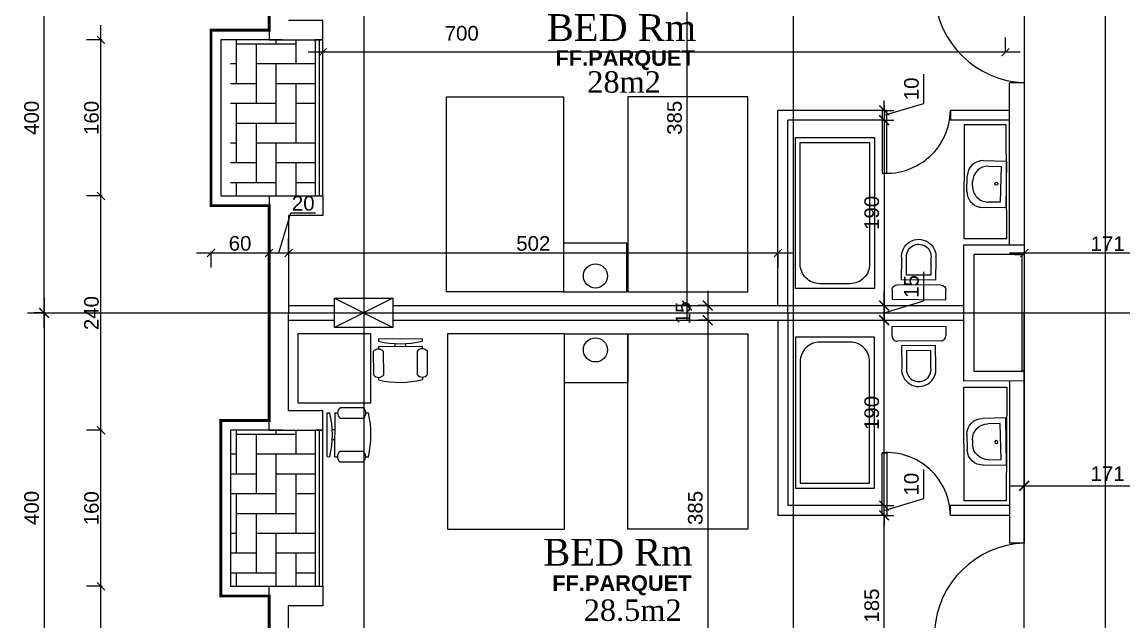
# Model space of a CAD drawing. Extents: x 250879 to 348495, y -51522 to -9360.
# Drawn here: x 283398 to 284528, y -21410 to -20795 of the extents above; entities that cross this region are included whole.
import ezdxf

# ---------------------------------------------------------------- set-up
doc = ezdxf.new("R2010")
doc.units = 0
doc.layers.get('0').update_dxf_attribs({"linetype": 'CONTINUOUS'})
doc.layers.get('DEFPOINTS').update_dxf_attribs({"color": 9, "linetype": 'CONTINUOUS'})
for name, color, linetype in [('AXIS', 1, 'CONTINUOUS'), ('COLUMN', 5, 'CONTINUOUS'), ('FURNITURE', 4, 'CONTINUOUS'), ('HATCH', 8, 'CONTINUOUS'), ('TEXT', 3, 'CONTINUOUS'), ('WALL', 7, 'CONTINUOUS'), ('WALL1', 2, 'CONTINUOUS')]:
    doc.layers.add(name, color=color, linetype=linetype)
doc.styles.get("Standard").update_dxf_attribs({"font": 'sanss___.ttf', "height": 15})
doc.styles.add('style2', font='romantic.ttf', dxfattribs={"height": 50})
doc.styles.add('STYLE4', font='arialbd.ttf', dxfattribs={"height": 0.2})
doc.dimstyles.get("Standard").update_dxf_attribs({"dimtxt": 15, "dimasz": 10, "dimexe": 10, "dimexo": 30, "dimgap": 5, "dimtad": 1, "dimdec": 0, "dimdsep": 46, "dimtxsty": 'Standard', "dimblk1": 'ARCHTICK', "dimblk2": 'ARCHTICK', "dimsah": 1, "dimcen": 2.5, "dimdle": 15, "dimclrd": 3, "dimclre": 3, "dimclrt": 3, "dimazin": 0, "dimtfac": 1, "dimtdec": 0, "dimtmove": 2, "dimatfit": 2, "dimldrblk": 'ARCHTICK', "dimfxl": 1.0455, "dimfxlon": 1, "dimtolj": 1, "dimtzin": 0, "dimarcsym": 0})
doc.dimstyles.new('STANDARD$0', dxfattribs={"dimscale": 0, "dimtxt": 12, "dimasz": 8, "dimexe": 15, "dimexo": 0.0625, "dimgap": 2, "dimtad": 1, "dimdec": 0, "dimzin": 0, "dimdsep": 46, "dimtxsty": 'Standard', "dimblk1": 'ARCHTICK', "dimblk2": 'ARCHTICK', "dimsah": 1, "dimcen": 0.09, "dimdle": 15, "dimclrd": 3, "dimclre": 3, "dimclrt": 3, "dimazin": 0, "dimtfac": 1, "dimtdec": 0, "dimtofl": 0, "dimtmove": 1, "dimatfit": 3, "dimldrblk": 'ARCHTICK', "dimfxl": 1.0455, "dimfxlon": 1, "dimtolj": 1, "dimtzin": 0, "dimarcsym": 0})

# ---------------------------------------------------------------- blocks, each defined once
blk = doc.blocks.new('HWB')
at = {"layer": 'FURNITURE'}
for p, q in [((-0.6, 0), (0, 0)), ((-0.6, -0.3), (-0.6, 0)), ((0, 0), (0, -0.3)), ((-0.53, -0.07), (-0.07, -0.07)), ((-0.53, -0.23), (-0.53, -0.07)), ((-0.07, -0.07), (-0.07, -0.23)), ((-0.2, -0.5), (-0.4, -0.5)), ((-0.27, -0.43), (-0.33, -0.43))]:
    blk.add_line(p, q, dxfattribs=at)
blk.add_circle((-0.306, -0.126), 0.0188, dxfattribs=at)
for centre, start, end in [((-0.33, -0.23), 180, 270), ((-0.27, -0.23), 270, 0), ((-0.4, -0.3), 180, 270), ((-0.2, -0.3), 270, 0)]:
    blk.add_arc(centre, 0.2, start, end, dxfattribs=at)
blk = doc.blocks.new('WC')
at = {"layer": 'FURNITURE'}
for p, q in [((0, 0), (0.55, 0)), ((0, -0.1), (0, 0)), ((0.55, 0), (0.55, -0.1)), ((0.5, -0.15), (0.05, -0.15)), ((0.094, -0.2), (0.094, -0.422)), ((0.444, -0.2), (0.094, -0.2)), ((0.444, -0.422), (0.444, -0.2)), ((0.144, -0.25), (0.144, -0.425)), ((0.394, -0.25), (0.144, -0.25)), ((0.394, -0.425), (0.394, -0.25))]:
    blk.add_line(p, q, dxfattribs=at)
for centre, radius, start, end in [((0.05, -0.1), 0.05, 180, 270), ((0.5, -0.1), 0.05, 270, 0), ((0.269, -0.441), 0.176, 173.8732, 6.1268), ((0.269, -0.441), 0.126, 172.7575, 7.2425)]:
    blk.add_arc(centre, radius, start, end, dxfattribs=at)
blk = doc.blocks.new('_ARCHTICK')
at = {"color": 0, "linetype": 'ByBlock', "const_width": 0.15}
blk.add_lwpolyline([(-0.5, -0.5), (0.5, 0.5)], dxfattribs=at)
blk = doc.blocks.new('*D41')
at = {"layer": 'DEFPOINTS', "color": 0, "linetype": 'ByBlock', "ltscale": 3, "transparency": 16777216}
for p in [(284425.6, -21270.1), (284596.6, -21270.1), (284596.6, -21284.4)]:
    blk.add_point(p, dxfattribs=at)
at = {"layer": 'WALL1', "color": 3, "linetype": 'ByBlock', "lineweight": -2, "ltscale": 3, "transparency": 16777216}
for p, q in [((284425.6, -21270.1), (284425.6, -21260.1)), ((284596.6, -21270.1), (284596.6, -21260.1)), ((284410.6, -21270.1), (284611.6, -21270.1))]:
    blk.add_line(p, q, dxfattribs=at)
at = {"layer": 'WALL1', "color": 3, "linetype": 'ByBlock', "lineweight": -2, "ltscale": 3, "transparency": 16777216, "xscale": 10, "yscale": 10, "zscale": 10, "rotation": 180}
blk.add_blockref('_ARCHTICK', (284425.6, -21270.1), dxfattribs=at)
at = {"layer": 'WALL1', "color": 3, "linetype": 'ByBlock', "lineweight": -2, "ltscale": 3, "transparency": 16777216, "xscale": 10, "yscale": 10, "zscale": 10}
blk.add_blockref('_ARCHTICK', (284596.6, -21270.1), dxfattribs=at)
at = {"layer": 'WALL1', "color": 3, "linetype": 'ByBlock', "ltscale": 3, "transparency": 16777216, "insert": (284511.1, -21257.6), "char_height": 15, "attachment_point": 5}
blk.add_mtext('\\A1;171', dxfattribs=at)
blk = doc.blocks.new('*D58')
at = {"layer": 'DEFPOINTS', "color": 0, "linetype": 'ByBlock', "ltscale": 3, "transparency": 16777216}
for p in [(284253.1, -21300.4), (284282, -21300.4), (284282.2, -21485.3)]:
    blk.add_point(p, dxfattribs=at)
at = {"layer": 'WALL1', "color": 3, "linetype": 'ByBlock', "lineweight": -2, "ltscale": 3, "transparency": 16777216}
for p, q in [((284282, -21500.3), (284282, -21285.4)), ((284282, -21300.4), (284292, -21300.4)), ((284282, -21485.3), (284272, -21485.3))]:
    blk.add_line(p, q, dxfattribs=at)
at = {"layer": 'WALL1', "color": 3, "linetype": 'ByBlock', "lineweight": -2, "ltscale": 3, "transparency": 16777216, "xscale": 10, "yscale": 10, "zscale": 10}
for p, rotation in [((284282, -21300.4), 90), ((284282, -21485.3), 270)]:
    blk.add_blockref('_ARCHTICK', p, dxfattribs=dict(at, rotation=rotation))
at = {"layer": 'WALL1', "color": 3, "linetype": 'ByBlock', "ltscale": 3, "transparency": 16777216, "insert": (284269.3, -21392.9), "char_height": 15, "attachment_point": 5, "rotation": 90}
blk.add_mtext('\\A1;185', dxfattribs=at)
blk = doc.blocks.new('*D59')
at = {"layer": 'DEFPOINTS', "color": 0, "linetype": 'ByBlock', "ltscale": 3, "transparency": 16777216}
for p in [(284250.4, -21290.4), (284282, -21290.4), (284253.1, -21300.4)]:
    blk.add_point(p, dxfattribs=at)
at = {"layer": 'WALL1', "color": 3, "linetype": 'ByBlock', "lineweight": -2, "ltscale": 3, "transparency": 16777216}
for p, q in [((284322.7, -21283.2), (284322.7, -21253.5)), ((284282, -21290.4), (284282, -21280.4)), ((284282, -21295.4), (284322.7, -21283.2)), ((284281, -21290.4), (284292, -21290.4)), ((284282, -21300.4), (284282, -21290.4)), ((284282, -21300.4), (284282, -21290.4)), ((284282, -21300.4), (284292, -21300.4)), ((284282, -21300.4), (284282, -21310.4))]:
    blk.add_line(p, q, dxfattribs=at)
at = {"layer": 'WALL1', "color": 3, "linetype": 'ByBlock', "lineweight": -2, "ltscale": 3, "transparency": 16777216, "xscale": 10, "yscale": 10, "zscale": 10}
for p, rotation in [((284282, -21290.4), 270), ((284282, -21300.4), 90)]:
    blk.add_blockref('_ARCHTICK', p, dxfattribs=dict(at, rotation=rotation))
at = {"layer": 'WALL1', "color": 3, "linetype": 'ByBlock', "ltscale": 3, "transparency": 16777216, "insert": (284310, -21268.4), "char_height": 15, "attachment_point": 5, "rotation": 90}
blk.add_mtext('\\A1;10', dxfattribs=at)
blk = doc.blocks.new('*D60')
at = {"layer": 'DEFPOINTS', "color": 0, "linetype": 'ByBlock', "ltscale": 3, "transparency": 16777216}
for p in [(284272.5, -21100.3), (284282, -21100.3), (284250.4, -21290.4)]:
    blk.add_point(p, dxfattribs=at)
at = {"layer": 'WALL1', "color": 3, "linetype": 'ByBlock', "lineweight": -2, "ltscale": 3, "transparency": 16777216}
for p, q in [((284282, -21305.4), (284282, -21085.3)), ((284282, -21100.3), (284292, -21100.3)), ((284281, -21290.4), (284292, -21290.4))]:
    blk.add_line(p, q, dxfattribs=at)
at = {"layer": 'WALL1', "color": 3, "linetype": 'ByBlock', "lineweight": -2, "ltscale": 3, "transparency": 16777216, "xscale": 10, "yscale": 10, "zscale": 10}
for p, rotation in [((284282, -21100.3), 90), ((284282, -21290.4), 270)]:
    blk.add_blockref('_ARCHTICK', p, dxfattribs=dict(at, rotation=rotation))
at = {"layer": 'WALL1', "color": 3, "linetype": 'ByBlock', "ltscale": 3, "transparency": 16777216, "insert": (284269.3, -21195.4), "char_height": 15, "attachment_point": 5, "rotation": 90}
blk.add_mtext('\\A1;190', dxfattribs=at)
blk = doc.blocks.new('*D61')
at = {"layer": 'DEFPOINTS', "color": 0, "linetype": 'ByBlock', "ltscale": 3, "transparency": 16777216}
for p in [(284272.5, -21085.3), (284282, -21085.3), (284272.5, -21100.3)]:
    blk.add_point(p, dxfattribs=at)
at = {"layer": 'WALL1', "color": 3, "linetype": 'ByBlock', "lineweight": -2, "ltscale": 3, "transparency": 16777216}
for p, q in [((284322.7, -21080.6), (284322.7, -21050.7)), ((284282, -21115.3), (284282, -21070.3)), ((284282, -21092.8), (284322.7, -21080.6)), ((284282, -21085.3), (284292, -21085.3)), ((284282, -21100.3), (284292, -21100.3))]:
    blk.add_line(p, q, dxfattribs=at)
at = {"layer": 'WALL1', "color": 3, "linetype": 'ByBlock', "lineweight": -2, "ltscale": 3, "transparency": 16777216, "xscale": 10, "yscale": 10, "zscale": 10}
for p, rotation in [((284282, -21085.3), 90), ((284282, -21100.3), 270)]:
    blk.add_blockref('_ARCHTICK', p, dxfattribs=dict(at, rotation=rotation))
at = {"layer": 'WALL1', "color": 3, "linetype": 'ByBlock', "ltscale": 3, "transparency": 16777216, "insert": (284310, -21065.7), "char_height": 15, "attachment_point": 5, "rotation": 90}
blk.add_mtext('\\A1;15', dxfattribs=at)
blk = doc.blocks.new('*D74')
at = {"layer": 'DEFPOINTS', "color": 0, "linetype": 'ByBlock', "ltscale": 3, "transparency": 16777216}
for p in [(283984.3, -20700.3), (284079.8, -21085.3), (284100.4, -21085.3)]:
    blk.add_point(p, dxfattribs=at)
at = {"layer": 'WALL1', "color": 3, "linetype": 'ByBlock', "lineweight": -2, "ltscale": 3, "transparency": 16777216}
for p, q in [((284079.8, -20685.3), (284079.8, -21100.3)), ((284078.8, -20700.3), (284089.8, -20700.3)), ((284079.8, -21085.3), (284069.8, -21085.3))]:
    blk.add_line(p, q, dxfattribs=at)
at = {"layer": 'WALL1', "color": 3, "linetype": 'ByBlock', "lineweight": -2, "ltscale": 3, "transparency": 16777216, "xscale": 10, "yscale": 10, "zscale": 10}
for p, rotation in [((284079.8, -20700.3), 90), ((284079.8, -21085.3), 270)]:
    blk.add_blockref('_ARCHTICK', p, dxfattribs=dict(at, rotation=rotation))
at = {"layer": 'WALL1', "color": 3, "linetype": 'ByBlock', "ltscale": 3, "transparency": 16777216, "insert": (284067.1, -20892.8), "char_height": 15, "attachment_point": 5, "rotation": 90}
blk.add_mtext('\\A1;385', dxfattribs=at)
blk = doc.blocks.new('*D75')
at = {"layer": 'DEFPOINTS', "color": 0, "linetype": 'ByBlock', "ltscale": 3, "transparency": 16777216}
for p in [(284121.7, -21085.3), (284101.1, -21100.3), (284121.7, -21100.3)]:
    blk.add_point(p, dxfattribs=at)
at = {"layer": 'WALL1', "color": 3, "linetype": 'ByBlock', "lineweight": -2, "ltscale": 3, "transparency": 16777216}
for p, q in [((284101.1, -21070.3), (284101.1, -21115.3)), ((284101.1, -21085.3), (284091.1, -21085.3)), ((284101.1, -21100.3), (284091.1, -21100.3))]:
    blk.add_line(p, q, dxfattribs=at)
at = {"layer": 'WALL1', "color": 3, "linetype": 'ByBlock', "lineweight": -2, "ltscale": 3, "transparency": 16777216, "xscale": 10, "yscale": 10, "zscale": 10}
for p, rotation in [((284101.1, -21085.3), 90), ((284101.1, -21100.3), 270)]:
    blk.add_blockref('_ARCHTICK', p, dxfattribs=dict(at, rotation=rotation))
at = {"layer": 'WALL1', "color": 3, "linetype": 'ByBlock', "ltscale": 3, "transparency": 16777216, "insert": (284075.9, -21092.8), "char_height": 15, "attachment_point": 5, "rotation": 90}
blk.add_mtext('\\A1;15', dxfattribs=at)
blk = doc.blocks.new('*D76')
at = {"layer": 'DEFPOINTS', "color": 0, "linetype": 'ByBlock', "ltscale": 3, "transparency": 16777216}
for p in [(284121.7, -21100.3), (284101.1, -21485.3), (284138.3, -21485.3)]:
    blk.add_point(p, dxfattribs=at)
at = {"layer": 'WALL1', "color": 3, "linetype": 'ByBlock', "lineweight": -2, "ltscale": 3, "transparency": 16777216}
for p, q in [((284101.1, -21085.3), (284101.1, -21500.3)), ((284101.1, -21100.3), (284091.1, -21100.3)), ((284102.2, -21485.3), (284091.1, -21485.3))]:
    blk.add_line(p, q, dxfattribs=at)
at = {"layer": 'WALL1', "color": 3, "linetype": 'ByBlock', "lineweight": -2, "ltscale": 3, "transparency": 16777216, "xscale": 10, "yscale": 10, "zscale": 10}
for p, rotation in [((284101.1, -21100.3), 90), ((284101.1, -21485.3), 270)]:
    blk.add_blockref('_ARCHTICK', p, dxfattribs=dict(at, rotation=rotation))
at = {"layer": 'WALL1', "color": 3, "linetype": 'ByBlock', "ltscale": 3, "transparency": 16777216, "insert": (284088.4, -21292.8), "char_height": 15, "attachment_point": 5, "rotation": 90}
blk.add_mtext('\\A1;385', dxfattribs=at)
blk = doc.blocks.new('COLUMN')
at = {"layer": 'AXIS'}
for p, q in [((236924.7, -9644.3), (236984.7, -9674.3)), ((236984.7, -9644.3), (236924.7, -9674.3))]:
    blk.add_line(p, q, dxfattribs=at)
at = {"layer": 'COLUMN'}
blk.add_lwpolyline([(236924.7, -9644.3), (236984.7, -9644.3), (236984.7, -9674.3), (236924.7, -9674.3)], close=True, dxfattribs=at)
blk = doc.blocks.new('*D165')
at = {"layer": 'DEFPOINTS', "color": 0, "linetype": 'Continuous', "transparency": 16777216}
for p in [(283706.3, -20825.6), (284406.3, -20825.6), (283706.3, -20851.8)]:
    blk.add_point(p, dxfattribs=at)
at = {"layer": 'WALL', "color": 3, "linetype": 'Continuous', "lineweight": -2, "transparency": 16777216}
for p, q in [((283706.3, -20826.7), (283706.3, -20810.6)), ((284406.3, -20825.6), (284406.3, -20810.6)), ((284421.3, -20825.6), (283691.3, -20825.6))]:
    blk.add_line(p, q, dxfattribs=at)
at = {"layer": 'WALL', "color": 3, "linetype": 'Continuous', "lineweight": -2, "transparency": 16777216, "xscale": 8, "yscale": 8, "zscale": 8, "rotation": 180}
blk.add_blockref('_ARCHTICK', (283706.3, -20825.6), dxfattribs=at)
at = {"layer": 'WALL', "color": 3, "linetype": 'Continuous', "lineweight": -2, "transparency": 16777216, "xscale": 8, "yscale": 8, "zscale": 8}
blk.add_blockref('_ARCHTICK', (284406.3, -20825.6), dxfattribs=at)
at = {"layer": 'WALL', "color": 3, "linetype": 'Continuous', "transparency": 16777216, "insert": (283848.8, -20806.2), "char_height": 15, "attachment_point": 5}
blk.add_mtext('\\A1;700', dxfattribs=at)
blk = doc.blocks.new('*D806')
at = {"layer": 'DEFPOINTS', "color": 0, "linetype": 'Continuous', "transparency": 16777216}
for p in [(283591.7, -20982.9), (283651.3, -20982.9), (283651.3, -21031.4)]:
    blk.add_point(p, dxfattribs=at)
at = {"layer": 'WALL', "color": 3, "linetype": 'Continuous', "lineweight": -2, "transparency": 16777216}
for p, q in [((283576.7, -21031.4), (283666.3, -21031.4)), ((283591.7, -21030.3), (283591.7, -21046.4)), ((283651.3, -21030.3), (283651.3, -21046.4))]:
    blk.add_line(p, q, dxfattribs=at)
at = {"layer": 'WALL', "color": 3, "linetype": 'Continuous', "lineweight": -2, "transparency": 16777216, "xscale": 8, "yscale": 8, "zscale": 8, "rotation": 180}
blk.add_blockref('_ARCHTICK', (283591.7, -21031.4), dxfattribs=at)
at = {"layer": 'WALL', "color": 3, "linetype": 'Continuous', "lineweight": -2, "transparency": 16777216, "xscale": 8, "yscale": 8, "zscale": 8}
blk.add_blockref('_ARCHTICK', (283651.3, -21031.4), dxfattribs=at)
at = {"layer": 'WALL', "color": 3, "linetype": 'Continuous', "transparency": 16777216, "insert": (283621.5, -21021.6), "char_height": 15, "attachment_point": 5}
blk.add_mtext('\\A1;60', dxfattribs=at)
blk = doc.blocks.new('*D807')
at = {"layer": 'DEFPOINTS', "color": 0, "linetype": 'Continuous', "transparency": 16777216}
for p in [(283651.3, -20982.9), (283671.3, -21031.4), (283671.3, -21043)]:
    blk.add_point(p, dxfattribs=at)
at = {"layer": 'WALL', "color": 3, "linetype": 'Continuous', "lineweight": -2, "transparency": 16777216}
for p, q in [((283661.3, -21031.4), (283673.7, -20990.2)), ((283673.7, -20990.2), (283698.9, -20990.2)), ((283671.3, -21032.4), (283671.3, -21016.4)), ((283636.3, -21031.4), (283686.3, -21031.4)), ((283651.3, -21030.3), (283651.3, -21046.4))]:
    blk.add_line(p, q, dxfattribs=at)
at = {"layer": 'WALL', "color": 3, "linetype": 'Continuous', "lineweight": -2, "transparency": 16777216, "xscale": 8, "yscale": 8, "zscale": 8, "rotation": 180}
blk.add_blockref('_ARCHTICK', (283651.3, -21031.4), dxfattribs=at)
at = {"layer": 'WALL', "color": 3, "linetype": 'Continuous', "lineweight": -2, "transparency": 16777216, "xscale": 8, "yscale": 8, "zscale": 8}
blk.add_blockref('_ARCHTICK', (283671.3, -21031.4), dxfattribs=at)
at = {"layer": 'WALL', "color": 3, "linetype": 'Continuous', "transparency": 16777216, "insert": (283686.3, -20980.5), "char_height": 15, "attachment_point": 5}
blk.add_mtext('\\A1;20', dxfattribs=at)
blk = doc.blocks.new('*D808')
at = {"layer": 'DEFPOINTS', "color": 0, "linetype": 'Continuous', "transparency": 16777216}
for p in [(284173.1, -20966.6), (284173.1, -21031.4), (283671.3, -21043)]:
    blk.add_point(p, dxfattribs=at)
at = {"layer": 'WALL', "color": 3, "linetype": 'Continuous', "lineweight": -2, "transparency": 16777216}
for p, q in [((283671.3, -21032.4), (283671.3, -21016.4)), ((283656.3, -21031.4), (284188.1, -21031.4)), ((284173.1, -21030.3), (284173.1, -21046.4))]:
    blk.add_line(p, q, dxfattribs=at)
at = {"layer": 'WALL', "color": 3, "linetype": 'Continuous', "lineweight": -2, "transparency": 16777216, "xscale": 8, "yscale": 8, "zscale": 8, "rotation": 180}
blk.add_blockref('_ARCHTICK', (283671.3, -21031.4), dxfattribs=at)
at = {"layer": 'WALL', "color": 3, "linetype": 'Continuous', "lineweight": -2, "transparency": 16777216, "xscale": 8, "yscale": 8, "zscale": 8}
blk.add_blockref('_ARCHTICK', (284173.1, -21031.4), dxfattribs=at)
at = {"layer": 'WALL', "color": 3, "linetype": 'Continuous', "transparency": 16777216, "insert": (283922.2, -21021.7), "char_height": 15, "attachment_point": 5}
blk.add_mtext('\\A1;502', dxfattribs=at)
blk = doc.blocks.new('*D809')
at = {"layer": 'DEFPOINTS', "color": 0, "linetype": 'Continuous', "transparency": 16777216}
for p in [(284425.6, -20960.5), (284596.6, -20990.5), (284596.6, -21031.4)]:
    blk.add_point(p, dxfattribs=at)
at = {"layer": 'WALL', "color": 3, "linetype": 'Continuous', "lineweight": -2, "transparency": 16777216}
for p, q in [((284410.6, -21031.4), (284611.6, -21031.4)), ((284425.6, -21030.3), (284425.6, -21046.4)), ((284596.6, -21030.3), (284596.6, -21046.4))]:
    blk.add_line(p, q, dxfattribs=at)
at = {"layer": 'WALL', "color": 3, "linetype": 'Continuous', "lineweight": -2, "transparency": 16777216, "xscale": 8, "yscale": 8, "zscale": 8, "rotation": 180}
blk.add_blockref('_ARCHTICK', (284425.6, -21031.4), dxfattribs=at)
at = {"layer": 'WALL', "color": 3, "linetype": 'Continuous', "lineweight": -2, "transparency": 16777216, "xscale": 8, "yscale": 8, "zscale": 8}
blk.add_blockref('_ARCHTICK', (284596.6, -21031.4), dxfattribs=at)
at = {"layer": 'WALL', "color": 3, "linetype": 'Continuous', "transparency": 16777216, "insert": (284511.1, -21021.9), "char_height": 15, "attachment_point": 5}
blk.add_mtext('\\A1;171', dxfattribs=at)
blk = doc.blocks.new('*D928')
at = {"layer": 'DEFPOINTS', "color": 0, "linetype": 'ByBlock', "ltscale": 3, "transparency": 16777216}
for p in [(283420.5, -20692.8), (283420.5, -20692.8), (283420.5, -21092.8)]:
    blk.add_point(p, dxfattribs=at)
at = {"layer": 'WALL1', "color": 3, "linetype": 'ByBlock', "lineweight": -2, "ltscale": 3, "transparency": 16777216}
for p, q in [((283420.5, -21107.8), (283420.5, -20677.8)), ((283420.5, -20692.8), (283410.5, -20692.8)), ((283420.5, -21092.8), (283410.5, -21092.8))]:
    blk.add_line(p, q, dxfattribs=at)
at = {"layer": 'WALL1', "color": 3, "linetype": 'ByBlock', "lineweight": -2, "ltscale": 3, "transparency": 16777216, "xscale": 10, "yscale": 10, "zscale": 10}
for p, rotation in [((283420.5, -20692.8), 90), ((283420.5, -21092.8), 270)]:
    blk.add_blockref('_ARCHTICK', p, dxfattribs=dict(at, rotation=rotation))
at = {"layer": 'WALL1', "color": 3, "linetype": 'ByBlock', "ltscale": 3, "transparency": 16777216, "insert": (283407.8, -20892.8), "char_height": 15, "attachment_point": 5, "rotation": 90}
blk.add_mtext('\\A1;400', dxfattribs=at)
blk = doc.blocks.new('*D923')
at = {"layer": 'DEFPOINTS', "color": 0, "linetype": 'ByBlock', "ltscale": 3, "transparency": 16777216}
for p in [(283457.8, -21092.8), (283420.5, -21492.8), (283457.8, -21492.8)]:
    blk.add_point(p, dxfattribs=at)
at = {"layer": 'WALL1', "color": 3, "linetype": 'ByBlock', "lineweight": -2, "ltscale": 3, "transparency": 16777216}
for p, q in [((283420.5, -21077.8), (283420.5, -21507.8)), ((283421.6, -21092.8), (283410.5, -21092.8)), ((283421.6, -21492.8), (283410.5, -21492.8))]:
    blk.add_line(p, q, dxfattribs=at)
at = {"layer": 'WALL1', "color": 3, "linetype": 'ByBlock', "lineweight": -2, "ltscale": 3, "transparency": 16777216, "xscale": 10, "yscale": 10, "zscale": 10}
for p, rotation in [((283420.5, -21092.8), 90), ((283420.5, -21492.8), 270)]:
    blk.add_blockref('_ARCHTICK', p, dxfattribs=dict(at, rotation=rotation))
at = {"layer": 'WALL1', "color": 3, "linetype": 'ByBlock', "ltscale": 3, "transparency": 16777216, "insert": (283407.8, -21292.8), "char_height": 15, "attachment_point": 5, "rotation": 90}
blk.add_mtext('\\A1;400', dxfattribs=at)
blk = doc.blocks.new('*D916')
at = {"layer": 'DEFPOINTS', "color": 0, "linetype": 'Continuous', "transparency": 16777216}
for p in [(283478.9, -21373.1), (283651.3, -21373.1), (283651.3, -21612.8)]:
    blk.add_point(p, dxfattribs=at)
at = {"layer": 'WALL', "color": 3, "linetype": 'Continuous', "lineweight": -2, "transparency": 16777216}
for p, q in [((283478.9, -21627.8), (283478.9, -21358.1)), ((283480, -21373.1), (283463.9, -21373.1)), ((283480, -21612.8), (283463.9, -21612.8))]:
    blk.add_line(p, q, dxfattribs=at)
at = {"layer": 'WALL', "color": 3, "linetype": 'Continuous', "lineweight": -2, "transparency": 16777216, "xscale": 8, "yscale": 8, "zscale": 8}
for p, rotation in [((283478.9, -21373.1), 90), ((283478.9, -21612.8), 270)]:
    blk.add_blockref('_ARCHTICK', p, dxfattribs=dict(at, rotation=rotation))
at = {"layer": 'WALL', "color": 3, "linetype": 'Continuous', "transparency": 16777216, "insert": (283469.2, -21492.9), "char_height": 15, "attachment_point": 5, "rotation": 90}
blk.add_mtext('\\A1;240', dxfattribs=at)
blk = doc.blocks.new('*D917')
at = {"layer": 'DEFPOINTS', "color": 0, "linetype": 'Continuous', "transparency": 16777216}
for p in [(283478.9, -21213.1), (283651.3, -21213.1), (283651.3, -21373.1)]:
    blk.add_point(p, dxfattribs=at)
at = {"layer": 'WALL', "color": 3, "linetype": 'Continuous', "lineweight": -2, "transparency": 16777216}
for p, q in [((283478.9, -21388.1), (283478.9, -21198.1)), ((283480, -21213.1), (283463.9, -21213.1)), ((283480, -21373.1), (283463.9, -21373.1))]:
    blk.add_line(p, q, dxfattribs=at)
at = {"layer": 'WALL', "color": 3, "linetype": 'Continuous', "lineweight": -2, "transparency": 16777216, "xscale": 8, "yscale": 8, "zscale": 8}
for p, rotation in [((283478.9, -21213.1), 90), ((283478.9, -21373.1), 270)]:
    blk.add_blockref('_ARCHTICK', p, dxfattribs=dict(at, rotation=rotation))
at = {"layer": 'WALL', "color": 3, "linetype": 'Continuous', "transparency": 16777216, "insert": (283469.2, -21293.1), "char_height": 15, "attachment_point": 5, "rotation": 90}
blk.add_mtext('\\A1;160', dxfattribs=at)
blk = doc.blocks.new('*D918')
at = {"layer": 'DEFPOINTS', "color": 0, "linetype": 'Continuous', "transparency": 16777216}
for p in [(283478.9, -20972.9), (283651.3, -20972.9), (283651.3, -21213.1)]:
    blk.add_point(p, dxfattribs=at)
at = {"layer": 'WALL', "color": 3, "linetype": 'Continuous', "lineweight": -2, "transparency": 16777216}
for p, q in [((283478.9, -21228.1), (283478.9, -20957.9)), ((283480, -20972.9), (283463.9, -20972.9)), ((283480, -21213.1), (283463.9, -21213.1))]:
    blk.add_line(p, q, dxfattribs=at)
at = {"layer": 'WALL', "color": 3, "linetype": 'Continuous', "lineweight": -2, "transparency": 16777216, "xscale": 8, "yscale": 8, "zscale": 8}
for p, rotation in [((283478.9, -20972.9), 90), ((283478.9, -21213.1), 270)]:
    blk.add_blockref('_ARCHTICK', p, dxfattribs=dict(at, rotation=rotation))
at = {"layer": 'WALL', "color": 3, "linetype": 'Continuous', "transparency": 16777216, "insert": (283469.2, -21093), "char_height": 15, "attachment_point": 5, "rotation": 90}
blk.add_mtext('\\A1;240', dxfattribs=at)
blk = doc.blocks.new('*D919')
at = {"layer": 'DEFPOINTS', "color": 0, "linetype": 'Continuous', "transparency": 16777216}
for p in [(283478.9, -20812.9), (283651.3, -20812.9), (283651.3, -20972.9)]:
    blk.add_point(p, dxfattribs=at)
at = {"layer": 'WALL', "color": 3, "linetype": 'Continuous', "lineweight": -2, "transparency": 16777216}
for p, q in [((283478.9, -20987.9), (283478.9, -20797.9)), ((283480, -20812.9), (283463.9, -20812.9)), ((283480, -20972.9), (283463.9, -20972.9))]:
    blk.add_line(p, q, dxfattribs=at)
at = {"layer": 'WALL', "color": 3, "linetype": 'Continuous', "lineweight": -2, "transparency": 16777216, "xscale": 8, "yscale": 8, "zscale": 8}
for p, rotation in [((283478.9, -20812.9), 90), ((283478.9, -20972.9), 270)]:
    blk.add_blockref('_ARCHTICK', p, dxfattribs=dict(at, rotation=rotation))
at = {"layer": 'WALL', "color": 3, "linetype": 'Continuous', "transparency": 16777216, "insert": (283469.2, -20892.9), "char_height": 15, "attachment_point": 5, "rotation": 90}
blk.add_mtext('\\A1;160', dxfattribs=at)
blk = doc.blocks.new('*D1115')
at = {"layer": 'DEFPOINTS', "color": 0, "linetype": 'ByBlock', "ltscale": 3, "transparency": 16777216}
for p in [(284253.1, -20885.2), (284250.4, -20895.2), (284282, -20895.2)]:
    blk.add_point(p, dxfattribs=at)
at = {"layer": 'WALL1', "color": 3, "linetype": 'ByBlock', "lineweight": -2, "ltscale": 3, "transparency": 16777216}
for p, q in [((284322.7, -20878), (284322.7, -20848.2)), ((284282, -20885.2), (284282, -20875.2)), ((284282, -20890.2), (284322.7, -20878)), ((284282, -20885.2), (284292, -20885.2)), ((284282, -20885.2), (284282, -20895.2)), ((284282, -20885.2), (284282, -20895.2)), ((284281, -20895.2), (284292, -20895.2)), ((284282, -20895.2), (284282, -20905.2))]:
    blk.add_line(p, q, dxfattribs=at)
at = {"layer": 'WALL1', "color": 3, "linetype": 'ByBlock', "lineweight": -2, "ltscale": 3, "transparency": 16777216, "xscale": 10, "yscale": 10, "zscale": 10}
for p, rotation in [((284282, -20885.2), 270), ((284282, -20895.2), 90)]:
    blk.add_blockref('_ARCHTICK', p, dxfattribs=dict(at, rotation=rotation))
at = {"layer": 'WALL1', "color": 3, "linetype": 'ByBlock', "ltscale": 3, "transparency": 16777216, "insert": (284310, -20863.1), "char_height": 15, "attachment_point": 5, "rotation": 90}
blk.add_mtext('\\A1;10', dxfattribs=at)
blk = doc.blocks.new('*D1116')
at = {"layer": 'DEFPOINTS', "color": 0, "linetype": 'ByBlock', "ltscale": 3, "transparency": 16777216}
for p in [(284250.4, -20895.2), (284272.5, -21085.3), (284282, -21085.3)]:
    blk.add_point(p, dxfattribs=at)
at = {"layer": 'WALL1', "color": 3, "linetype": 'ByBlock', "lineweight": -2, "ltscale": 3, "transparency": 16777216}
for p, q in [((284282, -20880.2), (284282, -21100.3)), ((284281, -20895.2), (284292, -20895.2)), ((284282, -21085.3), (284292, -21085.3))]:
    blk.add_line(p, q, dxfattribs=at)
at = {"layer": 'WALL1', "color": 3, "linetype": 'ByBlock', "lineweight": -2, "ltscale": 3, "transparency": 16777216, "xscale": 10, "yscale": 10, "zscale": 10}
for p, rotation in [((284282, -20895.2), 90), ((284282, -21085.3), 270)]:
    blk.add_blockref('_ARCHTICK', p, dxfattribs=dict(at, rotation=rotation))
at = {"layer": 'WALL1', "color": 3, "linetype": 'ByBlock', "ltscale": 3, "transparency": 16777216, "insert": (284269.3, -20990.3), "char_height": 15, "attachment_point": 5, "rotation": 90}
blk.add_mtext('\\A1;190', dxfattribs=at)
blk = doc.blocks.new('Chair - Desk')
at = {"linetype": 'Continuous'}
for p, q in [((-8.5, 0), (-8.5, -1)), ((-8.5, 0), (8.5, 0)), ((8.5, 0), (8.5, -1)), ((-8.5, -3), (-8.5, -4)), ((-8.5, -3), (8.5, -3)), ((-2, -3), (-2, -1.9355)), ((2, -1.9576), (2, -3)), ((8.5, -3), (8.5, -4)), ((-10.5, -5), (-10.5, -14)), ((-6.5, -14), (-6.5, -5)), ((6.5, -5), (6.5, -14)), ((10.5, -14), (10.5, -5)), ((-8.5, -15), (-8.5, -16)), ((8.5, -15), (8.5, -16))]:
    blk.add_line(p, q, dxfattribs=at)
for centre, radius, start, end in [((-8.5, -6.5), 2.5, 36.8699, 143.1301), ((0, 34.625), 36.625, 256.5803, 283.4197), ((8.5, -6.5), 2.5, 36.8699, 143.1301), ((-8.5, -12.5), 2.5, 216.8699, 323.1301), ((0, 19.625), 36.625, 256.5803, 283.4197), ((8.5, -12.5), 2.5, 216.8699, 323.1301)]:
    blk.add_arc(centre, radius, start, end, dxfattribs=at)

msp = doc.modelspace()

# ---------------------------------------------------------------- hatches: boundary and pattern name
at = {"layer": 'AXIS'}
h = msp.add_hatch(dxfattribs=at)
h.set_pattern_fill('AR-HBONE', color=256, scale=0.2, angle=45, style=0)
h.set_pattern_definition([(270, (522275.971, -31952.254), (20.32, -20.32), [60.96, -20.32]), (360, (522275.971, -31972.574), (20.32, -20.32), [60.96, -20.32])])
h.paths.add_polyline_path([(283611.69656, -20972.91526), (283611.69656, -20812.91526), (283698.66999, -20812.91526), (283698.66999, -20972.91526)])
h = msp.add_hatch(dxfattribs=at)
h.set_pattern_fill('AR-HBONE', color=256, scale=0.2, angle=45, style=0)
h.set_pattern_definition([(270, (522275.971, -32352.419), (20.32, -20.32), [60.96, -20.32]), (360, (522275.971, -32372.739), (20.32, -20.32), [60.96, -20.32])])
h.paths.add_polyline_path([(283611.69656, -21373.07984), (283611.69656, -21213.07984), (283698.66999, -21213.07984), (283698.66999, -21373.07984)])

# ---------------------------------------------------------------- linework, layer by layer
for p, q in [((284188.80475, -19817.07692), (284188.80475, -23531.69157)), ((284508.96421, -23682.84523), (284508.96421, -19814.90065)), ((283748.32787, -19841.84931), (283748.32787, -23524.12587)), ((283403.48819, -21092.83296), (285730.34537, -21092.83296))]:
    msp.add_line(p, q, dxfattribs=at)
at = {"layer": 'FURNITURE', "ltscale": 3}
for points in [[(283651.32787, -20802.91526), (283591.69656, -20802.91526), (283591.69656, -20982.91526), (283651.32787, -20982.91526)], [(283664.99893, -20812.91526), (283601.69656, -20812.91526), (283601.69656, -20972.91526), (283664.99893, -20972.91526), (283664.99893, -20972.91526)], [(283651.32787, -21203.07984), (283601.69656, -21203.07984), (283601.69656, -21383.07984), (283651.32787, -21383.07984)], [(283664.99893, -21213.07984), (283611.69656, -21213.07984), (283611.69656, -21373.07984), (283664.99893, -21373.07984), (283664.99893, -21373.07984)]]:
    msp.add_lwpolyline(points, dxfattribs=at)
for points in [[(283698.66999, -20972.91526), (283706.32787, -20972.91526), (283706.32787, -20812.91526), (283698.66999, -20812.91526)], [(283698.66999, -21373.07984), (283706.32787, -21373.07984), (283706.32787, -21213.07984), (283698.66999, -21213.07984)]]:
    msp.add_lwpolyline(points, close=True, dxfattribs=at)
at = {"layer": 'FURNITURE', "linetype": 'Continuous'}
for points in [[(283953.17793, -20871.27301), (283953.17793, -21071.27301), (283833.17793, -21071.27301), (283833.17793, -20871.27301), (283953.17793, -20871.27301)], [(284019.0869, -20871.27301), (284019.0869, -21071.27301), (284142.0869, -21071.27301), (284142.0869, -20871.27301), (284019.0869, -20871.27301)], [(283953.17793, -21071.27301), (284018.17793, -21071.27301), (284018.17793, -21021.27301), (283953.17793, -21021.27301), (283953.17793, -21071.27301)], [(283954.0869, -21314.39292), (283954.0869, -21114.39292), (283834.0869, -21114.39292), (283834.0869, -21314.39292), (283954.0869, -21314.39292)], [(283954.0869, -21114.39292), (284019.0869, -21114.39292), (284019.0869, -21164.39292), (283954.0869, -21164.39292), (283954.0869, -21114.39292)], [(284019.0869, -21314.39292), (284019.0869, -21114.39292), (284142.0869, -21114.39292), (284142.0869, -21314.39292), (284019.0869, -21314.39292)]]:
    msp.add_lwpolyline(points, dxfattribs=at)
at = {"layer": 'FURNITURE', "linetype": 'Continuous', "flags": 128}
for points in [[(284279.87145, -20885.22135), (284279.87145, -20949.52667), (284284.87145, -20949.52667), (284284.87145, -20885.22135), (284279.87145, -20885.22135)], [(284279.87145, -21300.44458), (284279.87145, -21236.13926), (284284.87145, -21236.13926), (284284.87145, -21300.44458), (284279.87145, -21300.44458)]]:
    msp.add_lwpolyline(points, dxfattribs=at)
at = {"layer": 'FURNITURE'}
for points in [[(284407.78035, -21016.54447), (284407.13271, -20900.10802), (284363.92985, -20900.10802), (284363.77443, -21016.54447)], [(284272.12038, -21067.86104), (284190.91245, -21067.86104), (284190.91245, -20913.11527), (284272.12038, -20913.11527)], [(283680.78562, -21185.01022), (283755.72705, -21185.01022), (283755.72705, -21114.13496), (283680.78562, -21114.13496)], [(284272.12038, -21117.80489), (284190.91245, -21117.80489), (284190.91245, -21272.55066), (284272.12038, -21272.55066)], [(284407.78035, -21169.12145), (284407.13271, -21285.55791), (284363.92985, -21285.55791), (284363.77443, -21169.12145)]]:
    msp.add_lwpolyline(points, close=True, dxfattribs=at)
for points in [[(284247.12038, -21062.86104), (284215.91245, -21062.86104, -0.4142135624), (284195.91245, -21042.86104), (284195.91245, -20918.11527), (284267.12038, -20918.11527), (284267.12038, -21042.86104, -0.4142135624)], [(284247.12038, -21122.80489), (284215.91245, -21122.80489, 0.4142135624), (284195.91245, -21142.80489), (284195.91245, -21267.55066), (284267.12038, -21267.55066), (284267.12038, -21142.80489, 0.4142135624)]]:
    msp.add_lwpolyline(points, format="xyb", close=True, dxfattribs=at)
for centre, start, end in [((284429.08141, -20761.2475), 183.32290933, 267.91346445), ((284429.08141, -21424.41843), 92.08653555, 176.67709067)]:
    msp.add_arc(centre, 95.60496, start, end, dxfattribs=at)
at = {"layer": 'FURNITURE', "linetype": 'Continuous'}
for centre, start, end in [((284284.54017, -20884.35668), 265.90237981, 359.24172944), ((284284.54017, -20884.35668), 265.90237981, 359.24172944), ((284284.54017, -20884.35668), 265.90237981, 359.24172944), ((284284.54017, -21301.30924), 0.75827056, 94.09762019), ((284284.54017, -21301.30924), 0.75827056, 94.09762019), ((284284.54017, -21301.30924), 0.75827056, 94.09762019)]:
    msp.add_arc(centre, 65.337, start, end, dxfattribs=at)
at = {"layer": 'HATCH', "linetype": 'ByBlock', "ltscale": 3}
for p, q in [((284425.60055, -20766.78907), (284425.60055, -20856.78907)), ((284425.60055, -21418.87686), (284425.60055, -21328.87686))]:
    msp.add_line(p, q, dxfattribs=at)
at = {"layer": 'HATCH', "color": 2, "linetype": 'ByBlock', "ltscale": 3}
for centre in [(283985.93181, -21054.90828), (283985.93181, -21130.75765)]:
    msp.add_circle(centre, 12.3914, dxfattribs=at)
at = {"layer": 'WALL', "ltscale": 3}
for p, q in [((284410.60055, -21023.03323), (284410.60055, -20856.78907)), ((284425.60055, -20856.78907), (284425.60055, -21092.83296)), ((284425.60055, -20873.78907), (284425.60055, -21328.87686)), ((284173.07742, -21085.33296), (284173.07742, -20885.22135)), ((284271.06418, -20885.22135), (284173.07742, -20885.22135)), ((284279.87145, -20885.22135), (284253.07742, -20885.22135)), ((284279.87145, -20885.22135), (284279.87145, -20900.22135)), ((284279.87145, -20885.22135), (284279.87145, -20900.22135)), ((284279.87145, -20885.22135), (284279.87145, -20900.22135)), ((284410.60055, -20885.22135), (284349.87145, -20885.22135)), ((284349.87145, -20885.22135), (284349.87145, -20895.22135)), ((284410.60055, -20885.22135), (284405.60055, -20885.22135)), ((284410.60055, -20885.22135), (284405.60055, -20885.22135)), ((284410.60055, -20885.22135), (284405.60055, -20885.22135)), ((284410.60055, -20885.22135), (284405.60055, -20885.22135)), ((284183.07742, -21092.83296), (284183.07742, -20895.22135)), ((284279.87145, -20895.22135), (284183.07742, -20895.22135)), ((284410.60055, -20895.22135), (284349.87145, -20895.22135)), ((283671.32787, -21085.33296), (283718.32787, -21085.33296)), ((283778.32787, -21085.33296), (284363.80254, -21085.33296)), ((284183.07742, -21092.83296), (284183.07742, -21290.44458)), ((284425.60055, -21328.87686), (284425.60055, -21092.83296)), ((283671.32787, -21100.33296), (283718.32787, -21100.33296)), ((283778.32787, -21100.33296), (284363.80254, -21100.33296)), ((284173.07742, -21100.33296), (284173.07742, -21300.44458)), ((284410.60055, -21162.6327), (284410.60055, -21328.87686)), ((284279.87145, -21300.44458), (284279.87145, -21285.44458)), ((284279.87145, -21300.44458), (284279.87145, -21285.44458)), ((284279.87145, -21300.44458), (284279.87145, -21285.44458)), ((284279.87145, -21290.44458), (284183.07742, -21290.44458)), ((284410.60055, -21290.44458), (284349.87145, -21290.44458)), ((284349.87145, -21300.44458), (284349.87145, -21290.44458)), ((284271.06418, -21300.44458), (284173.07742, -21300.44458)), ((284279.87145, -21300.44458), (284253.07742, -21300.44458)), ((284410.60055, -21300.44458), (284349.87145, -21300.44458)), ((284410.60055, -21300.44458), (284405.60055, -21300.44458)), ((284410.60055, -21300.44458), (284405.60055, -21300.44458)), ((284410.60055, -21300.44458), (284405.60055, -21300.44458)), ((284410.60055, -21300.44458), (284405.60055, -21300.44458))]:
    msp.add_line(p, q, dxfattribs=at)
at = {"layer": 'WALL', "linetype": 'Continuous'}
for p, q in [((284425.60055, -20856.78907), (284410.60055, -20856.78907)), ((284425.60055, -21328.87686), (284410.60055, -21328.87686)), ((283706.32787, -21373.07984), (283706.32787, -21393.07984))]:
    msp.add_line(p, q, dxfattribs=at)
at = {"layer": 'WALL', "color": 4, "linetype": 'Continuous', "const_width": 3}
msp.add_lwpolyline([(283651.32787, -22402.91526), (283651.32787, -22182.75067), (283601.69656, -22182.75067), (283601.69656, -22002.75067), (283651.32787, -22002.75067), (283651.32787, -21900.33296), (283543.89674, -21900.33296), (283543.89674, -21477.83296), (283651.32787, -21477.83296), (283651.32787, -21383.07984), (283601.69656, -21383.07984), (283601.69656, -21203.07984), (283651.32787, -21203.07984), (283651.32787, -20982.91526), (283591.69656, -20982.91526), (283591.69656, -20802.91526), (283651.32787, -20802.91526), (283651.32787, -20707.83296)], dxfattribs=at)
at = {"layer": 'WALL', "linetype": 'Continuous', "ltscale": 3}
for points in [[(283651.32787, -20705.49755), (283651.32787, -20812.91526)], [(283651.32787, -20705.49755), (283651.32787, -20812.91526)], [(283651.32787, -20812.91526), (283671.32787, -20812.91526), (283706.32787, -20812.91526), (283706.32787, -20792.91526), (283671.32787, -20792.91526)], [(283651.32787, -20812.91526), (283671.32787, -20812.91526), (283706.32787, -20812.91526), (283706.32787, -20792.91526), (283671.32787, -20792.91526)], [(283651.32787, -20972.91526), (283651.32787, -21092.99755)], [(283651.32787, -20972.91526), (283671.32787, -20972.91526), (283706.32787, -20972.91526), (283706.32787, -20992.91526), (283671.32787, -20992.91526)], [(283651.32787, -20972.91526), (283651.32787, -21092.99755)], [(283651.32787, -20972.91526), (283671.32787, -20972.91526), (283706.32787, -20972.91526), (283706.32787, -20992.91526), (283671.32787, -20992.91526)], [(283671.32787, -20992.91526), (283671.32787, -21092.99755)], [(283671.32787, -20992.91526), (283671.32787, -21092.99755)], [(283651.32787, -21213.07984), (283651.32787, -21092.99755)], [(283671.32787, -21193.07984), (283671.32787, -21092.99755)], [(283651.32787, -21213.07984), (283671.32787, -21213.07984), (283706.32787, -21213.07984), (283706.32787, -21193.07984), (283671.32787, -21193.07984)], [(283651.32787, -21477.83296), (283651.32787, -21373.07984)], [(283651.32787, -21373.07984), (283671.32787, -21373.07984), (283706.32787, -21373.07984)], [(283671.32787, -21477.83296), (283671.32787, -21393.07984)], [(283706.32787, -21393.07984), (283671.32787, -21393.07984)]]:
    msp.add_lwpolyline(points, dxfattribs=at)
at = {"layer": 'WALL', "ltscale": 3}
for points in [[(284425.60055, -21162.62145), (284363.80254, -21162.66778), (284363.80254, -21023.04447), (284425.60055, -21023.04447), (284425.60055, -21033.04447), (284373.77443, -21033.04447), (284373.77443, -21152.62145), (284425.60055, -21152.62145), (284425.60804, -21162.62145)], [(284425.60055, -21033.04447), (284425.60055, -21152.62145), (284423.60055, -21152.62145), (284423.60055, -21033.04447), (284425.60055, -21033.04447)]]:
    msp.add_lwpolyline(points, dxfattribs=at)
at = {"layer": 'WALL1'}
for p, q in [((283702.49893, -20812.91526), (283702.49893, -20972.91526)), ((283702.49893, -21213.07984), (283702.49893, -21373.07984))]:
    msp.add_line(p, q, dxfattribs=at)
at = {"layer": 'WALL1', "linetype": 'ByBlock', "ltscale": 3}
for p, q in [((284415.60055, -21033.04447), (284425.60055, -21033.04447)), ((284415.60055, -21152.62145), (284425.60055, -21152.62145))]:
    msp.add_line(p, q, dxfattribs=at)

# ---------------------------------------------------------------- block references
at = {"layer": 'FURNITURE'}
for name, p, xscale, yscale, zscale, rotation in [('HWB', (284406.59532, -20985.11006), 79.99999999999545, 79.99999999999545, 79.99999999999545, 268.8797346422359), ('WC', (284290.15492, -21078.82819), -99.9999999999921, 100, 100, 179.4523384702027), ('WC', (284290.15492, -21106.83773), 99.9999999999921, 99.9999999999921, 99.9999999999921, 0.5476615297972455), ('Chair - Desk', (283785.75732, -21119.16953), 2.640000000006175, 2.640000000006175, 2.640000000006175, 0.3562313151685164), ('Chair - Desk', (283710.8953, -21217.77132), 2.640000000012903, 2.640000000012903, 2.640000000012903, 89.87992722492727), ('HWB', (284406.59532, -21200.55587), -79.99999999999545, 80, 80, 271.1202653577641)]:
    msp.add_blockref(name, p, dxfattribs=dict(at, xscale=xscale, yscale=yscale, zscale=zscale, rotation=rotation))
at = {"layer": 'WALL', "linetype": 'Continuous'}
msp.add_blockref('COLUMN', (46793.62839, -11433.57644), dxfattribs=at)

# ---------------------------------------------------------------- texts
at = {"layer": 'TEXT'}
for s, insert, char_height, width, attachment_point, style in [('BED Rm', (283936.06121, -20814.10629), 27.44, 455.7181, 7, 'style2'), ('FF.PARQUET', (283944.96857, -20844.03494), 16, 173.1975406, 7, 'STYLE4'), ('28m2', (283977.53136, -20845.05992), 21.952, 364.57448, 1, 'style2'), ('BED Rm', (283932.45909, -21352.02779), 27.44, 455.7181, 7, 'style2'), ('FF.PARQUET', (283941.62252, -21382.44859), 16, 173.1975406, 7, 'STYLE4'), ('28.5m2', (283973.92924, -21386.64329), 21.952, 364.57448, 1, 'style2')]:
    msp.add_mtext(s, dxfattribs=dict(at, insert=insert, char_height=char_height, width=width, attachment_point=attachment_point, style=style))

# ---------------------------------------------------------------- dimensions: what is measured, and where the dimension line sits
at = {"layer": 'WALL', "linetype": 'Continuous'}
for base, p1, p2, picture, middle in [((283478.91451, -20812.91526), (283651.32787, -20972.91526), (283651.32787, -20812.91526), '*D919', (283469.17788, -20892.91526)), ((283478.91451, -20972.91526), (283651.32787, -21213.07984), (283651.32787, -20972.91526), '*D918', (283469.18817, -21092.99755)), ((283478.91451, -21213.07984), (283651.32787, -21373.07984), (283651.32787, -21213.07984), '*D917', (283469.17788, -21293.07984)), ((283478.91451, -21373.07984), (283651.32787, -21612.75067), (283651.32787, -21373.07984), '*D916', (283469.18817, -21492.91526))]:
    dim = msp.add_linear_dim(base=base, p1=p1, p2=p2, angle=90, dimstyle='STANDARD$0', override={"dimscale": 1}, dxfattribs=at)
    dim.commit()
    dim.dimension.update_dxf_attribs({"geometry": picture, "text_midpoint": middle})
dim = msp.add_linear_dim(base=(283706.32787, -20825.62611), p1=(284406.32787, -20825.62611), p2=(283706.32787, -20851.7523), dimstyle='STANDARD$0', override={"dimscale": 1}, dxfattribs=at)
dim.commit()
dim.dimension.update_dxf_attribs({"geometry": '*D165', "text_midpoint": (283848.82014, -20815.89977), "dimtype": 160})
for base, p1, p2, picture, middle in [((283671.32787, -21031.37977), (283651.32787, -20982.91526), (283671.32787, -21042.9564), '*D807', (283675.68157, -20980.47442)), ((284173.07742, -21031.37977), (283671.32787, -21042.9564), (284173.07742, -20966.62113), '*D808', (283922.20265, -21021.65343)), ((284596.60055, -21031.37977), (284425.60055, -20960.54171), (284596.60055, -20990.45875), '*D809', (284511.10055, -21021.87977)), ((283651.32787, -21031.37977), (283591.69656, -20982.91526), (283651.32787, -20982.91526), '*D806', (283621.51221, -21021.64314))]:
    dim = msp.add_linear_dim(base=base, p1=p1, p2=p2, dimstyle='STANDARD$0', override={"dimscale": 1}, dxfattribs=at)
    dim.commit()
    dim.dimension.update_dxf_attribs({"geometry": picture, "text_midpoint": middle})
at = {"layer": 'WALL1', "linetype": 'ByBlock', "ltscale": 3}
for base, p1, p2, angle, picture, middle in [((283420.51275, -20692.83296), (283420.51275, -21092.83296), (283420.51275, -20692.83296), 90, '*D928', (283407.78641, -20892.83296)), ((284282.01238, -20895.22135), (284253.07742, -20885.22135), (284250.37642, -20895.22135), 270, '*D1115', (284309.96506, -20873.01765)), ((284282.01238, -21085.33296), (284250.37642, -20895.22135), (284272.49452, -21085.33296), 270, '*D1116', (284269.28605, -20990.27716)), ((284282.01238, -21085.33296), (284272.49452, -21100.33296), (284272.49452, -21085.33296), 90, '*D61', (284309.96506, -21075.62926)), ((284282.01238, -21100.33296), (284250.37642, -21290.44458), (284272.49452, -21100.33296), 90, '*D60', (284269.28605, -21195.38877)), ((284282.01238, -21290.44458), (284253.07742, -21300.44458), (284250.37642, -21290.44458), 90, '*D59', (284309.96506, -21278.24088)), ((284282.01238, -21300.44458), (284282.15249, -21485.33296), (284253.07742, -21300.44458), 90, '*D58', (284269.28605, -21392.88877))]:
    dim = msp.add_linear_dim(base=base, p1=p1, p2=p2, angle=angle, dimstyle='Standard', override={"dimtmove": 1}, dxfattribs=at)
    dim.commit()
    dim.dimension.update_dxf_attribs({"geometry": picture, "text_midpoint": middle})
for base, p1, p2, picture, middle in [((284079.81053, -21085.33296), (283984.34634, -20700.33296), (284100.36163, -21085.33296), '*D74', (284067.0739, -20892.83296)), ((284101.14138, -21100.33296), (284121.69248, -21085.33296), (284121.69248, -21100.33296), '*D75', (284075.91505, -21092.83296)), ((283420.51275, -21492.83296), (283457.81639, -21092.83296), (283457.81639, -21492.83296), '*D923', (283407.78641, -21292.83296)), ((284101.14138, -21485.33296), (284121.69248, -21100.33296), (284138.28867, -21485.33296), '*D76', (284088.40476, -21292.83296))]:
    dim = msp.add_linear_dim(base=base, p1=p1, p2=p2, angle=90, dimstyle='Standard', dxfattribs=at)
    dim.commit()
    dim.dimension.update_dxf_attribs({"geometry": picture, "text_midpoint": middle})
dim = msp.add_linear_dim(base=(284596.60055, -21270.07247), p1=(284425.60055, -21270.07247), p2=(284596.60055, -21284.39396), dimstyle='Standard', dxfattribs=at)
dim.commit()
dim.dimension.update_dxf_attribs({"geometry": '*D41', "text_midpoint": (284511.10055, -21257.57247)})

doc.saveas('drawing.dxf')
